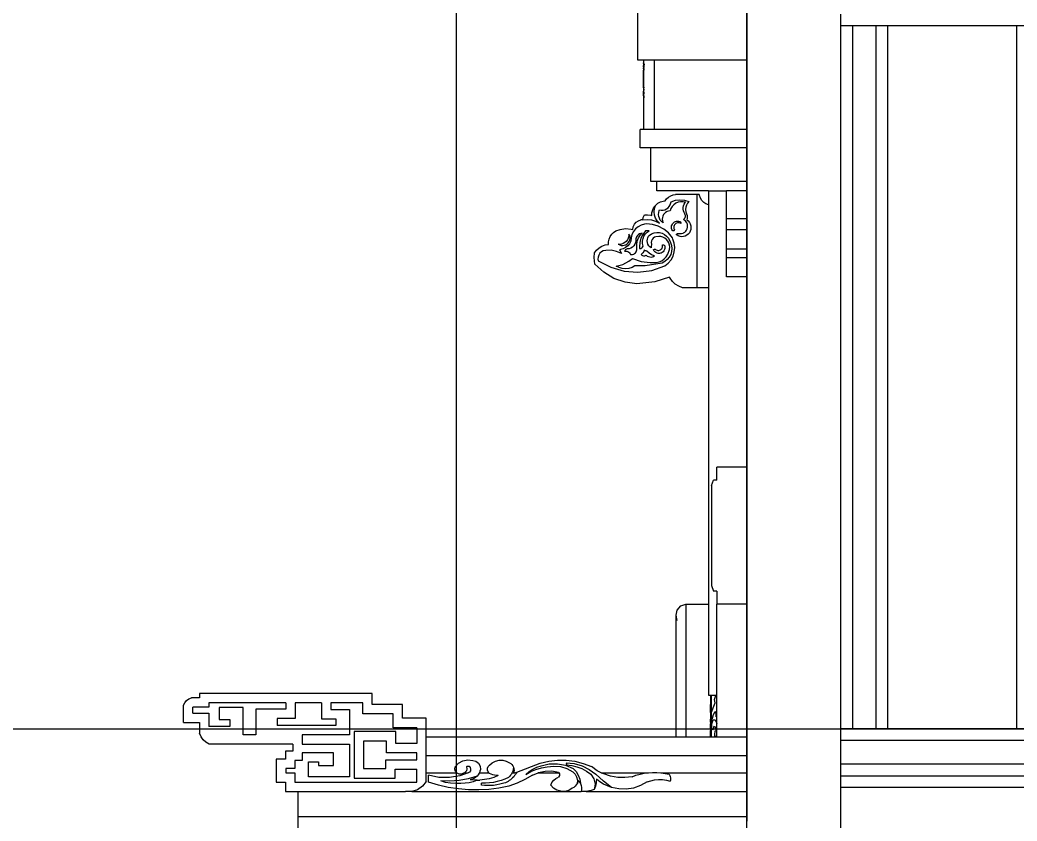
# Model space of a CAD drawing. Extents: x -24961 to 905641, y -154323 to 635957.
# Drawn here: x 392727 to 396981, y -108465 to -105047 of the extents above; entities that cross this region are included whole.
import ezdxf

# ---------------------------------------------------------------- set-up
doc = ezdxf.new("R2010")
doc.units = 0
doc.header["$LTSCALE"] = 1000
doc.header["$MEASUREMENT"] = 0
for name, color, linetype in [('DOTE', 1, 'Continuous'), ('WALL', 9, 'Continuous'), ('窗', 154, 'Continuous')]:
    doc.layers.add(name, color=color, linetype=linetype)

msp = doc.modelspace()

# ---------------------------------------------------------------- linework, layer by layer
for p, q in [((395363.5, -105218.8), (395363.5, -105009.6)), ((395828.2, -105009.6), (395828.2, -105218.8)), ((396228.2, -105021.9), (396228.2, -105071.9)), ((396278.2, -105071.9), (396228.2, -105071.9)), ((396228.2, -105071.9), (396228.2, -108071.9)), ((396278.2, -105071.9), (396278.2, -108071.9)), ((396378.2, -105071.9), (396278.2, -105071.9)), ((396428.2, -105071.9), (396378.2, -105071.9)), ((396978.2, -105071.9), (396428.2, -105071.9)), ((397028.2, -105071.9), (396978.2, -105071.9)), ((395388.4, -105218.8), (395363.5, -105218.8)), ((395387.9, -105232.4), (395387.9, -105229.7)), ((395388.4, -105229.7), (395387.9, -105229.7)), ((395388.4, -105232.4), (395387.9, -105232.4)), ((395387.9, -105232.8), (395387.9, -105232.4)), ((395387.9, -105232.8), (395387.9, -105232.8)), ((395388.4, -105232.8), (395387.9, -105232.8)), ((395388.4, -105232.8), (395387.9, -105232.8)), ((395387.9, -105232.8), (395387.9, -105233.9)), ((395388.4, -105233.9), (395387.9, -105233.9)), ((395387.9, -105233.9), (395387.9, -105234)), ((395388.4, -105234), (395387.9, -105234)), ((395387.9, -105234), (395387.9, -105235)), ((395388.4, -105235), (395387.9, -105235)), ((395387.9, -105235), (395387.9, -105236.1)), ((395388.4, -105236.1), (395387.9, -105236.1)), ((395387.9, -105236.1), (395387.9, -105236.2)), ((395434.2, -105218.8), (395388.4, -105218.8)), ((395388.4, -105229.7), (395388.4, -105218.8)), ((395388.4, -105232.4), (395388.4, -105229.7)), ((395388.4, -105232.4), (395388.4, -105232.8)), ((395388.4, -105232.8), (395388.4, -105232.8)), ((395388.4, -105232.8), (395388.4, -105233.9)), ((395388.4, -105233.9), (395388.4, -105234)), ((395388.4, -105234), (395388.4, -105235)), ((395388.4, -105235), (395388.4, -105236.1)), ((395390.1, -105236.1), (395388.4, -105236.1)), ((395388.4, -105236.2), (395388.4, -105236.1)), ((395390.1, -105236.1), (395390.1, -105235.4)), ((395390.1, -105236.1), (395390.1, -105236.2)), ((395828.2, -105218.8), (395434.2, -105218.8)), ((395434.2, -105514.9), (395434.2, -105218.8)), ((395828.2, -105218.8), (395828.2, -105514.9)), ((395387.9, -105236.2), (395387.9, -105236.5)), ((395388.4, -105236.2), (395387.9, -105236.2)), ((395388.4, -105236.5), (395387.9, -105236.5)), ((395387.9, -105236.5), (395387.9, -105238.3)), ((395388.4, -105238.3), (395387.9, -105238.3)), ((395387.9, -105238.3), (395387.9, -105239.3)), ((395388.4, -105239.3), (395387.9, -105239.3)), ((395387.9, -105239.3), (395387.9, -105240.6)), ((395388.4, -105240.6), (395387.9, -105240.6)), ((395387.9, -105240.6), (395387.9, -105241)), ((395388.4, -105241), (395387.9, -105241)), ((395387.9, -105243.8), (395387.9, -105241)), ((395388.4, -105243.8), (395387.9, -105243.8)), ((395387.9, -105243.8), (395387.9, -105244.2)), ((395388.4, -105244.2), (395387.9, -105244.2)), ((395387.9, -105244.2), (395387.9, -105244.4)), ((395388.4, -105244.4), (395387.9, -105244.4)), ((395387.9, -105247.7), (395387.9, -105244.4)), ((395388.4, -105247.7), (395387.9, -105247.7)), ((395387.9, -105247.7), (395387.9, -105249)), ((395388.4, -105249), (395387.9, -105249)), ((395387.9, -105249), (395387.9, -105251.1)), ((395388.4, -105251.1), (395387.9, -105251.1)), ((395387.9, -105251.1), (395387.9, -105252.7)), ((395388.4, -105252.7), (395387.9, -105252.7)), ((395387.9, -105255.3), (395387.9, -105252.7)), ((395387.9, -105256.1), (395387.9, -105255.3)), ((395388.4, -105255.3), (395387.9, -105255.3)), ((395388.4, -105256.1), (395387.9, -105256.1)), ((395387.9, -105256.1), (395387.9, -105260.7)), ((395388.4, -105260.7), (395387.9, -105260.7)), ((395387.9, -105265.3), (395387.9, -105260.7)), ((395388.4, -105265.3), (395387.9, -105265.3)), ((395387.9, -105265.3), (395387.9, -105265.5)), ((395388.4, -105265.5), (395387.9, -105265.5)), ((395387.9, -105274.8), (395387.9, -105265.5)), ((395388.4, -105274.8), (395387.9, -105274.8)), ((395387.9, -105333.6), (395387.9, -105274.8)), ((395390.1, -105236.2), (395388.4, -105236.2)), ((395388.4, -105236.5), (395388.4, -105236.2)), ((395388.4, -105238.3), (395388.4, -105236.5)), ((395390.1, -105238.3), (395388.4, -105238.3)), ((395388.4, -105238.3), (395388.4, -105239.3)), ((395388.4, -105239.3), (395388.4, -105240.6)), ((395388.4, -105240.6), (395388.4, -105241)), ((395388.4, -105241), (395388.4, -105243.8)), ((395388.4, -105243.8), (395388.4, -105244.2)), ((395388.4, -105244.2), (395388.4, -105244.4)), ((395388.4, -105244.4), (395388.4, -105247.7)), ((395388.4, -105247.7), (395388.4, -105249)), ((395388.4, -105251.1), (395388.4, -105249)), ((395388.4, -105251.1), (395388.4, -105252.7)), ((395388.4, -105255.3), (395388.4, -105252.7)), ((395388.4, -105256.1), (395388.4, -105255.3)), ((395388.4, -105256.1), (395388.4, -105260.7)), ((395388.4, -105265.3), (395388.4, -105260.7)), ((395388.4, -105265.3), (395388.4, -105265.5)), ((395388.4, -105274.8), (395388.4, -105265.5)), ((395388.4, -105333.6), (395388.4, -105274.8)), ((395390.1, -105236.2), (395390.1, -105238.3)), ((395390.1, -105238.3), (395390.1, -105238.9)), ((395388.4, -105333.6), (395387.9, -105333.6)), ((395387.9, -105336.8), (395387.9, -105333.6)), ((395388.4, -105336.8), (395387.9, -105336.8)), ((395387.9, -105336.8), (395387.9, -105341.6)), ((395388.4, -105341.6), (395387.9, -105341.6)), ((395387.9, -105341.6), (395387.9, -105346.3)), ((395388.4, -105346.3), (395387.9, -105346.3)), ((395387.9, -105346.3), (395387.9, -105350.7)), ((395388.4, -105350.7), (395387.9, -105350.7)), ((395387.9, -105354.8), (395387.9, -105350.7)), ((395388.4, -105354.8), (395387.9, -105354.8)), ((395387.9, -105358.2), (395387.9, -105354.8)), ((395388.4, -105358.2), (395387.9, -105358.2)), ((395387.9, -105360.9), (395387.9, -105358.2)), ((395388.4, -105360.9), (395387.9, -105360.9)), ((395387.9, -105360.9), (395387.9, -105362.8)), ((395388.4, -105362.8), (395387.9, -105362.8)), ((395387.9, -105370.6), (395387.9, -105362.8)), ((395388.4, -105333.6), (395388.4, -105336.8)), ((395388.4, -105341.6), (395388.4, -105336.8)), ((395388.4, -105341.6), (395388.4, -105346.3)), ((395388.4, -105350.7), (395388.4, -105346.3)), ((395388.4, -105354.8), (395388.4, -105350.7)), ((395388.4, -105354.8), (395388.4, -105358.2)), ((395388.4, -105358.2), (395388.4, -105360.9)), ((395388.4, -105360.9), (395388.4, -105362.8)), ((395388.4, -105370.6), (395388.4, -105362.8)), ((395388.4, -105370.6), (395387.9, -105370.6)), ((395387.9, -105370.6), (395387.9, -105379.3)), ((395388.4, -105379.3), (395387.9, -105379.3)), ((395387.9, -105379.3), (395387.9, -105386.9)), ((395387.9, -105387), (395387.9, -105386.9)), ((395388.4, -105386.9), (395387.9, -105386.9)), ((395388.4, -105387), (395387.9, -105387)), ((395388.4, -105370.6), (395388.4, -105379.3)), ((395388.4, -105386.9), (395388.4, -105379.3)), ((395388.4, -105386.9), (395388.4, -105387)), ((395388.4, -105514.9), (395388.4, -105387)), ((395372.5, -105592.2), (395372.5, -105514.9)), ((395388.4, -105514.9), (395372.5, -105514.9)), ((395434.2, -105514.9), (395388.4, -105514.9)), ((395828.2, -105514.9), (395434.2, -105514.9)), ((395828.2, -105514.9), (395828.2, -105592.2)), ((395418.1, -105592.2), (395372.5, -105592.2)), ((395418.1, -105735.6), (395418.1, -105592.2)), ((395828.2, -105592.2), (395418.1, -105592.2)), ((395828.2, -105592.2), (395828.2, -105735.6)), ((395444.2, -105735.6), (395418.1, -105735.6)), ((395444.2, -105776.4), (395444.2, -105735.6)), ((395828.2, -105735.6), (395444.2, -105735.6)), ((395828.2, -105735.6), (395828.2, -105776.4)), ((395664.1, -105776.4), (395444.2, -105776.4)), ((395664.1, -105776.4), (395664.1, -105836.2)), ((395664.1, -105776.4), (395741.2, -105776.4)), ((395828.2, -105776.4), (395741.2, -105776.4)), ((395741.2, -105895.6), (395741.2, -105776.4)), ((395828.2, -105776.4), (395828.2, -105895.6)), ((395439.5, -105836.8), (395448.8, -105829)), ((395448.8, -105829), (395459.5, -105823.3)), ((395459.5, -105823.3), (395471, -105819.9)), ((395471, -105819.9), (395479, -105819)), ((395479, -105819), (395485.6, -105810.1)), ((395485.6, -105810.1), (395493.8, -105802.7)), ((395493.8, -105802.7), (395503.2, -105797.2)), ((395501.3, -105835.5), (395503.9, -105827.9)), ((395503.2, -105797.2), (395513.6, -105793.6)), ((395503.9, -105827.9), (395504.8, -105822.7)), ((395504.8, -105822.7), (395523.2, -105816.3)), ((395513.6, -105793.6), (395524.4, -105792.2)), ((395525.8, -105829), (395517.2, -105835.1)), ((395523.2, -105816.3), (395542.5, -105814)), ((395615.3, -105792.2), (395524.4, -105792.2)), ((395535.4, -105824.7), (395525.8, -105829)), ((395545.6, -105822.5), (395535.4, -105824.7)), ((395542.5, -105814), (395561.9, -105815.8)), ((395556.1, -105822.3), (395545.6, -105822.5)), ((395566.4, -105824.3), (395556.1, -105822.3)), ((395560.5, -105832.4), (395564.7, -105826.1)), ((395561.9, -105815.8), (395580.4, -105821.7)), ((395564.7, -105826.1), (395566.4, -105824.3)), ((395574.5, -105828.9), (395570.1, -105837.2)), ((395580.4, -105821.7), (395574.5, -105828.9)), ((395625.3, -105792.2), (395615.3, -105792.2)), ((395615.3, -105792.2), (395615.3, -106189.2)), ((395626.1, -105796), (395625.3, -105792.2)), ((395630.1, -105807), (395626.1, -105796)), ((395636.1, -105816.9), (395630.1, -105807)), ((395644.1, -105825.3), (395636.1, -105816.9)), ((395653.6, -105831.8), (395644.1, -105825.3)), ((395422.4, -105881.6), (395423.2, -105869.3)), ((395423.2, -105869.3), (395426.4, -105857.4)), ((395426.4, -105857.4), (395431.9, -105846.4)), ((395431.9, -105846.4), (395438, -105838.8)), ((395433, -105865.4), (395434.2, -105851.6)), ((395434.7, -105879.2), (395433, -105865.4)), ((395434.2, -105851.6), (395438, -105838.8)), ((395438, -105838.8), (395439.5, -105836.8)), ((395451.3, -105876.4), (395452, -105867.8)), ((395452, -105867.8), (395454.3, -105859.6)), ((395454.3, -105859.6), (395455.4, -105857)), ((395455.4, -105857), (395463.1, -105858.4)), ((395463.1, -105858.4), (395471, -105858.2)), ((395471, -105858.2), (395478.6, -105856.4)), ((395476.7, -105872.4), (395472.6, -105877.7)), ((395481.7, -105868), (395476.7, -105872.4)), ((395478.6, -105856.4), (395485.7, -105853)), ((395487.5, -105864.7), (395481.7, -105868)), ((395485.7, -105853), (395492, -105848.3)), ((395493.8, -105862.6), (395487.5, -105864.7)), ((395492, -105848.3), (395497.3, -105842.4)), ((395500.4, -105861.9), (395493.8, -105862.6)), ((395497.3, -105842.4), (395501.3, -105835.5)), ((395504.2, -105851.9), (395500.4, -105861.9)), ((395509.9, -105842.9), (395504.2, -105851.9)), ((395517.2, -105835.1), (395509.9, -105842.9)), ((395556.1, -105846.8), (395557.6, -105839.4)), ((395556.1, -105854.3), (395556.1, -105846.8)), ((395557.5, -105861.8), (395556.1, -105854.3)), ((395560.3, -105868.8), (395557.5, -105861.8)), ((395557.6, -105839.4), (395560.5, -105832.4)), ((395562, -105870.8), (395560.3, -105868.8)), ((395564.1, -105874.1), (395562, -105870.8)), ((395565.4, -105877.8), (395564.1, -105874.1)), ((395567.4, -105846.2), (395566.5, -105855.6)), ((395566.5, -105855.6), (395567.5, -105865)), ((395570.1, -105837.2), (395567.4, -105846.2)), ((395567.5, -105865), (395570.3, -105874)), ((395570.3, -105874), (395573, -105880.8)), ((395664.1, -105836.2), (395653.6, -105831.8)), ((395664.1, -105836.2), (395664.1, -106189.2)), ((395348.7, -105918.9), (395356.1, -105910.2)), ((395356.1, -105910.2), (395365.5, -105903.8)), ((395365.5, -105903.8), (395376.2, -105900.3)), ((395384.6, -105899.5), (395376.2, -105900.3)), ((395384.6, -105899.5), (395386.5, -105890.4)), ((395384.6, -105899.5), (395402.3, -105897.8)), ((395386.5, -105890.4), (395390.2, -105881.8)), ((395390.2, -105881.8), (395391.8, -105879.1)), ((395391.8, -105879.1), (395405, -105878.4)), ((395402.3, -105897.8), (395420.8, -105899.8)), ((395405, -105878.4), (395418.2, -105880.4)), ((395418.2, -105880.4), (395422.4, -105881.6)), ((395420.8, -105899.8), (395438.6, -105905.5)), ((395439, -105892.4), (395434.7, -105879.2)), ((395438.6, -105905.5), (395455, -105914.6)), ((395445.9, -105904.4), (395439, -105892.4)), ((395455, -105914.6), (395445.9, -105904.4)), ((395452.2, -105884.9), (395451.3, -105876.4)), ((395454.8, -105893), (395452.2, -105884.9)), ((395458.9, -105900.5), (395454.8, -105893)), ((395464.4, -105907), (395458.9, -105900.5)), ((395471, -105912.2), (395464.4, -105907)), ((395467.7, -105890.3), (395467.2, -105897)), ((395467.2, -105897), (395468, -105903.8)), ((395469.6, -105883.7), (395467.7, -105890.3)), ((395468, -105903.8), (395470.1, -105910.2)), ((395472.6, -105877.7), (395469.6, -105883.7)), ((395470.1, -105910.2), (395471, -105912.2)), ((395508.9, -105920.7), (395511.4, -105916.2)), ((395511.4, -105916.2), (395514.7, -105912.2)), ((395514.7, -105912.2), (395518.8, -105908.9)), ((395518.8, -105908.9), (395523.4, -105906.6)), ((395525.3, -105915.5), (395522.4, -105918)), ((395523.4, -105906.6), (395528.3, -105905.2)), ((395528.7, -105913.7), (395525.3, -105915.5)), ((395528.3, -105905.2), (395533.4, -105904.9)), ((395532.4, -105912.6), (395528.7, -105913.7)), ((395536.2, -105912.2), (395532.4, -105912.6)), ((395533.4, -105904.9), (395538.5, -105905.7)), ((395540.1, -105912.7), (395536.2, -105912.2)), ((395538.5, -105905.7), (395543.4, -105907.4)), ((395543.7, -105913.9), (395540.1, -105912.7)), ((395543.4, -105907.4), (395544.8, -105908.8)), ((395547.1, -105915.8), (395543.7, -105913.9)), ((395544.8, -105908.8), (395545.9, -105910.5)), ((395545.9, -105910.5), (395546.7, -105912.4)), ((395546.7, -105912.4), (395547.1, -105914.5)), ((395547.1, -105914.5), (395547.1, -105915.8)), ((395557.8, -105898.7), (395560.7, -105896.2)), ((395559.6, -105899.7), (395557.8, -105898.7)), ((395564.6, -105903.3), (395559.6, -105899.7)), ((395560.7, -105896.2), (395563.1, -105893.1)), ((395563.1, -105893.1), (395564.8, -105889.5)), ((395568.9, -105907.8), (395564.6, -105903.3)), ((395564.8, -105889.5), (395565.8, -105885.7)), ((395566, -105881.7), (395565.4, -105877.8)), ((395565.8, -105885.7), (395566, -105881.7)), ((395572.1, -105913.1), (395568.9, -105907.8)), ((395574.3, -105918.9), (395572.1, -105913.1)), ((395573.8, -105893.4), (395572.3, -105899.6)), ((395572.3, -105899.6), (395578.2, -105904.5)), ((395573, -105880.8), (395574, -105887.1)), ((395574, -105887.1), (395573.8, -105893.4)), ((395578.2, -105904.5), (395583.1, -105910.5)), ((395583.1, -105910.5), (395586.8, -105917.3)), ((395828.2, -105895.6), (395741.2, -105895.6)), ((395741.2, -105942.8), (395741.2, -105895.6)), ((395828.2, -105895.6), (395828.2, -105942.8)), ((395251.5, -105961.3), (395259.8, -105953.2)), ((395259.8, -105953.2), (395269.5, -105947)), ((395269.5, -105947), (395287.8, -105940.4)), ((395287.8, -105940.4), (395310.9, -105937.1)), ((395310.9, -105937.1), (395334.2, -105938.9)), ((395334.2, -105938.9), (395341.8, -105940.7)), ((395344.8, -105949.7), (395338.1, -105962.7)), ((395341.8, -105940.7), (395343.8, -105929.3)), ((395343.8, -105929.3), (395348.7, -105918.9)), ((395353.8, -105938.3), (395344.8, -105949.7)), ((395364.8, -105929), (395353.8, -105938.3)), ((395377.4, -105922.2), (395364.8, -105929)), ((395375.6, -105957.5), (395370.2, -105959.6)), ((395374.5, -105964.1), (395381.3, -105956.6)), ((395381.3, -105956.6), (395375.6, -105957.5)), ((395391.2, -105918), (395377.4, -105922.2)), ((395396.1, -105947.4), (395384.8, -105962.1)), ((395399.8, -105917.5), (395391.2, -105918)), ((395394.9, -105960.8), (395402.3, -105953.1)), ((395399.8, -105946.9), (395396.1, -105947.4)), ((395425.6, -105919.7), (395399.8, -105917.5)), ((395411, -105947), (395399.8, -105946.9)), ((395402.3, -105953.1), (395411, -105947)), ((395421.6, -105959.7), (395432.3, -105955.5)), ((395450.5, -105927), (395425.6, -105919.7)), ((395432.3, -105955.5), (395443.7, -105953.6)), ((395443.7, -105953.6), (395455.1, -105954.1)), ((395473.5, -105939.1), (395450.5, -105927)), ((395455.1, -105954.1), (395466.3, -105956.9)), ((395466.3, -105956.9), (395476.6, -105961.9)), ((395493.7, -105955.7), (395473.5, -105939.1)), ((395510.3, -105976.1), (395493.7, -105955.7)), ((395506.7, -105931), (395507.3, -105925.7)), ((395507.2, -105936.2), (395506.7, -105931)), ((395508.6, -105941.3), (395507.2, -105936.2)), ((395507.3, -105925.7), (395508.9, -105920.7)), ((395511.1, -105945.9), (395508.6, -105941.3)), ((395512.2, -105946.6), (395511.1, -105945.9)), ((395513.7, -105947), (395512.2, -105946.6)), ((395515.3, -105946.9), (395513.7, -105947)), ((395516.2, -105946.6), (395515.3, -105946.9)), ((395517.6, -105945.7), (395516.2, -105946.6)), ((395517.1, -105928.4), (395516.8, -105932.3)), ((395516.8, -105932.3), (395517.2, -105936.2)), ((395518.1, -105924.6), (395517.1, -105928.4)), ((395517.2, -105936.2), (395518.4, -105940)), ((395518.5, -105944.4), (395517.6, -105945.7)), ((395519.9, -105921.1), (395518.1, -105924.6)), ((395518.4, -105940), (395519, -105941.1)), ((395519, -105942.8), (395518.5, -105944.4)), ((395519, -105941.1), (395519, -105942.8)), ((395522.4, -105918), (395519.9, -105921.1)), ((395529.7, -105960.3), (395532.9, -105958.6)), ((395532.9, -105958.6), (395536.4, -105957.8)), ((395536.4, -105957.8), (395540, -105958)), ((395540, -105958), (395543.8, -105958.5)), ((395543.8, -105958.5), (395549.9, -105958.1)), ((395549.9, -105958.1), (395555.8, -105956.4)), ((395555.8, -105956.4), (395557.7, -105955.6)), ((395557.7, -105955.6), (395563, -105952.4)), ((395563, -105952.4), (395567.5, -105948.2)), ((395567.5, -105948.2), (395571.1, -105943.2)), ((395571.1, -105943.2), (395573.7, -105937.5)), ((395573.7, -105937.5), (395575.1, -105931.4)), ((395575.3, -105925.1), (395574.3, -105918.9)), ((395575.1, -105931.4), (395575.3, -105925.1)), ((395583.1, -105954.7), (395578.2, -105960.7)), ((395586.8, -105947.8), (395583.1, -105954.7)), ((395586.8, -105917.3), (395589, -105924.8)), ((395589, -105940.4), (395586.8, -105947.8)), ((395589, -105924.8), (395589.8, -105932.6)), ((395589.8, -105932.6), (395589, -105940.4)), ((395828.2, -105942.8), (395741.2, -105942.8)), ((395741.2, -106025.6), (395741.2, -105942.8)), ((395828.2, -105942.8), (395828.2, -106025.6)), ((395238.1, -106004.9), (395238.2, -105993.2)), ((395238.2, -105993.2), (395240.5, -105981.7)), ((395240.5, -105981.7), (395245, -105971)), ((395245, -105971), (395251.5, -105961.3)), ((395300.7, -106001), (395293, -106003.5)), ((395307.7, -105997), (395300.7, -106001)), ((395313.8, -105991.7), (395307.7, -105997)), ((395318.8, -105985.1), (395313.8, -105991.7)), ((395317.2, -106002.5), (395322.1, -105997.9)), ((395322.3, -105977.7), (395318.8, -105985.1)), ((395322.1, -105997.9), (395326, -105992.5)), ((395324.3, -105969.8), (395322.3, -105977.7)), ((395324.7, -105961.5), (395324.3, -105969.8)), ((395327.7, -105965.1), (395324.7, -105961.5)), ((395326, -105992.5), (395328.8, -105986.3)), ((395333, -105991.4), (395327.4, -106001.8)), ((395329.7, -105969.3), (395327.7, -105965.1)), ((395328.8, -105986.3), (395330.3, -105979.7)), ((395330.6, -105973.9), (395329.7, -105969.3)), ((395330.3, -105979.7), (395330.6, -105973.9)), ((395334.2, -105976.8), (395333, -105991.4)), ((395338.1, -105962.7), (395334.2, -105976.8)), ((395353.3, -105996.6), (395350.3, -106004)), ((395354.8, -105988.8), (395353.3, -105996.6)), ((395355.7, -105977), (395354.7, -105980.9)), ((395354.7, -105980.9), (395354.8, -105988.8)), ((395357.9, -105971.6), (395355.7, -105977)), ((395361.2, -105966.8), (395357.9, -105971.6)), ((395358.3, -106006.2), (395360.9, -105991.1)), ((395360.9, -105991.1), (395366.4, -105976.9)), ((395365.4, -105962.7), (395361.2, -105966.8)), ((395370.2, -105959.6), (395365.4, -105962.7)), ((395366.4, -105976.9), (395374.5, -105964.1)), ((395371.6, -105996.7), (395370.2, -106015.4)), ((395376.5, -105978.7), (395371.6, -105996.7)), ((395384.8, -105962.1), (395376.5, -105978.7)), ((395383.4, -105990.4), (395385.3, -105979.8)), ((395383.6, -106001.2), (395383.4, -105990.4)), ((395385.9, -106011.7), (395383.6, -106001.2)), ((395385.3, -105979.8), (395389.2, -105969.8)), ((395389.2, -105969.8), (395394.9, -105960.8)), ((395403.4, -105990), (395404, -105982.9)), ((395404.2, -105997.1), (395403.4, -105990)), ((395404, -105982.9), (395405.9, -105976.1)), ((395406.4, -106003.8), (395404.2, -105997.1)), ((395405.9, -105976.1), (395409.1, -105969.8)), ((395409.1, -105969.8), (395412, -105966)), ((395412, -105966), (395421.6, -105959.7)), ((395421.4, -105990), (395420.4, -105996.9)), ((395420.4, -105996.9), (395421.1, -106003.7)), ((395424.1, -105983.7), (395421.4, -105990)), ((395428.3, -105978.3), (395424.1, -105983.7)), ((395433.7, -105974.3), (395428.3, -105978.3)), ((395440, -105971.8), (395433.7, -105974.3)), ((395452.7, -105970.5), (395440, -105971.8)), ((395461.7, -105971.1), (395452.7, -105970.5)), ((395470.3, -105973.6), (395461.7, -105971.1)), ((395478.4, -105977.7), (395470.3, -105973.6)), ((395476.6, -105961.9), (395485.8, -105969)), ((395485.4, -105983.4), (395478.4, -105977.7)), ((395491.2, -105990.5), (395485.4, -105983.4)), ((395485.8, -105969), (395493.4, -105977.8)), ((395495.5, -105998.5), (395491.2, -105990.5)), ((395493.4, -105977.8), (395502.9, -105995.9)), ((395498.2, -106007.3), (395495.5, -105998.5)), ((395502.9, -105995.9), (395506.8, -106008.6)), ((395512.9, -105981.7), (395510.3, -105976.1)), ((395518.4, -105999.4), (395512.9, -105981.7)), ((395520.4, -106017.9), (395518.4, -105999.4)), ((395527.1, -105962.9), (395529.7, -105960.3)), ((395529.1, -105964.4), (395527.1, -105962.9)), ((395535.7, -105968.4), (395529.1, -105964.4)), ((395543, -105970.9), (395535.7, -105968.4)), ((395550.5, -105971.8), (395543, -105970.9)), ((395558.1, -105971.2), (395550.5, -105971.8)), ((395565.5, -105969.1), (395558.1, -105971.2)), ((395572.3, -105965.6), (395565.5, -105969.1)), ((395578.2, -105960.7), (395572.3, -105965.6)), ((395176.5, -106060.3), (395177.8, -106040.9)), ((395177.8, -106040.9), (395186.5, -106029)), ((395186.5, -106029), (395197.4, -106019.1)), ((395200.8, -106042.4), (395196, -106050.1)), ((395197.4, -106019.1), (395210, -106011.6)), ((395207.4, -106036.3), (395200.8, -106042.4)), ((395215.4, -106032.3), (395207.4, -106036.3)), ((395210, -106011.6), (395223.7, -106006.8)), ((395227.2, -106030), (395215.4, -106032.3)), ((395223.7, -106006.8), (395238.1, -106004.9)), ((395249.9, -106029.7), (395227.2, -106030)), ((395272.2, -106034.2), (395249.9, -106029.7)), ((395293.2, -106043.3), (395272.2, -106034.2)), ((395285, -106004.4), (395279.7, -106004)), ((395279.7, -106004), (395285.6, -106007)), ((395293, -106003.5), (395285, -106004.4)), ((395289.2, -106027), (395285.4, -106027.6)), ((395285.4, -106027.6), (395293.2, -106043.3)), ((395285.6, -106007), (395292, -106008.8)), ((395300.4, -106023.8), (395289.2, -106027)), ((395292, -106008.8), (395298.7, -106009.2)), ((395298.7, -106009.2), (395305.2, -106008.3)), ((395310.8, -106018.3), (395300.4, -106023.8)), ((395305.2, -106008.3), (395311.5, -106006)), ((395307, -106031.8), (395306.5, -106033.5)), ((395306.5, -106033.5), (395311.1, -106033.1)), ((395308.7, -106028.9), (395307, -106031.8)), ((395309.2, -106028.2), (395308.7, -106028.9)), ((395311.8, -106026), (395309.2, -106028.2)), ((395319.9, -106010.9), (395310.8, -106018.3)), ((395311.1, -106033.1), (395315.7, -106033.7)), ((395311.5, -106006), (395317.2, -106002.5)), ((395314.8, -106024.5), (395311.8, -106026)), ((395318.1, -106023.8), (395314.8, -106024.5)), ((395315.7, -106033.7), (395320.1, -106035.2)), ((395321.4, -106024.1), (395318.1, -106023.8)), ((395327.4, -106001.8), (395319.9, -106010.9)), ((395320.1, -106035.2), (395324.1, -106037.6)), ((395326.5, -106023.1), (395321.4, -106024.1)), ((395324.1, -106037.6), (395327.6, -106040.8)), ((395333.7, -106020.3), (395326.5, -106023.1)), ((395327.6, -106040.8), (395330.4, -106044.6)), ((395340.3, -106016), (395333.7, -106020.3)), ((395345.9, -106010.5), (395340.3, -106016)), ((395345.3, -106045.9), (395349.3, -106043.5)), ((395350.3, -106004), (395345.9, -106010.5)), ((395349.3, -106043.5), (395352.8, -106040.4)), ((395352.8, -106040.4), (395355.6, -106036.6)), ((395355.6, -106036.6), (395357.5, -106032.4)), ((395357.5, -106032.4), (395358.6, -106027.8)), ((395358.8, -106023.1), (395358.3, -106006.2)), ((395358.6, -106027.8), (395358.8, -106023.1)), ((395370.2, -106015.4), (395370.6, -106021.6)), ((395370.6, -106021.6), (395375.3, -106021.6)), ((395375.3, -106021.6), (395379.7, -106019.9)), ((395379.7, -106019.9), (395383.3, -106016.8)), ((395384.7, -106040.5), (395380.1, -106045.5)), ((395383.3, -106016.8), (395385.6, -106012.6)), ((395388.1, -106034.8), (395384.7, -106040.5)), ((395385.6, -106012.6), (395385.9, -106011.7)), ((395390.3, -106028.4), (395388.1, -106034.8)), ((395392.8, -106030.4), (395390.3, -106028.4)), ((395395.6, -106031.8), (395392.8, -106030.4)), ((395398.7, -106032.7), (395395.6, -106031.8)), ((395401.8, -106032.8), (395398.7, -106032.7)), ((395410.9, -106042.1), (395401.8, -106032.8)), ((395409.8, -106010), (395406.4, -106003.8)), ((395414.4, -106015.3), (395409.8, -106010)), ((395421.8, -106049.2), (395410.9, -106042.1)), ((395419.9, -106019.6), (395414.4, -106015.3)), ((395419.7, -106012.1), (395419.5, -106017.5)), ((395419.5, -106017.5), (395419.9, -106019.6)), ((395421.9, -106006.7), (395419.7, -106012.1)), ((395421.1, -106003.7), (395421.9, -106006.7)), ((395429.6, -106028.3), (395430.6, -106026.9)), ((395432.3, -106032.8), (395429.6, -106028.3)), ((395430.6, -106026.9), (395432, -106025.9)), ((395432, -106025.9), (395433.6, -106025.3)), ((395435.9, -106036.6), (395432.3, -106032.8)), ((395433.6, -106025.3), (395435.3, -106025.2)), ((395435.3, -106025.2), (395437, -106025.6)), ((395440.2, -106039.7), (395435.9, -106036.6)), ((395437, -106025.6), (395438.5, -106026.4)), ((395438.5, -106026.4), (395441.7, -106028.4)), ((395445, -106041.8), (395440.2, -106039.7)), ((395441.7, -106028.4), (395445.1, -106029.7)), ((395450.1, -106042.8), (395445, -106041.8)), ((395445.1, -106029.7), (395448.8, -106030.3)), ((395448.8, -106030.3), (395452.5, -106030.2)), ((395455.3, -106042.9), (395450.1, -106042.8)), ((395452.5, -106030.2), (395456.1, -106029.4)), ((395460.4, -106041.8), (395455.3, -106042.9)), ((395456.1, -106029.4), (395459.5, -106027.8)), ((395459.5, -106027.8), (395462.5, -106025.6)), ((395462, -106041.3), (395460.4, -106041.8)), ((395466.7, -106038.9), (395462, -106041.3)), ((395462.5, -106025.6), (395465, -106022.8)), ((395465, -106022.8), (395467, -106019.6)), ((395470.8, -106035.6), (395466.7, -106038.9)), ((395467, -106019.6), (395468.3, -106016)), ((395468.8, -106008.5), (395468.3, -106006)), ((395468.3, -106006), (395470.5, -106006.1)), ((395468.3, -106016), (395468.9, -106012.3)), ((395468.9, -106012.3), (395468.8, -106008.5)), ((395470.5, -106006.1), (395472.7, -106006.6)), ((395474.2, -106031.6), (395470.8, -106035.6)), ((395472.7, -106006.6), (395474.7, -106007.6)), ((395476.7, -106027), (395474.2, -106031.6)), ((395474.7, -106007.6), (395476.5, -106009)), ((395476.5, -106009), (395478, -106010.7)), ((395478.3, -106021.9), (395476.7, -106027)), ((395478, -106010.7), (395478.4, -106011.3)), ((395478.9, -106016.6), (395478.3, -106021.9)), ((395478.4, -106011.3), (395478.9, -106016.6)), ((395491.1, -106046.5), (395498.2, -106025.7)), ((395499.1, -106016.5), (395498.2, -106007.3)), ((395498.2, -106025.7), (395499.1, -106016.5)), ((395506.9, -106035), (395503.2, -106047.7)), ((395506.8, -106008.6), (395508.1, -106021.8)), ((395508.1, -106021.8), (395506.9, -106035)), ((395513.4, -106054.3), (395518.7, -106036.5)), ((395518.7, -106036.5), (395520.4, -106017.9)), ((395828.2, -106025.6), (395741.2, -106025.6)), ((395741.2, -106061.3), (395741.2, -106025.6)), ((395828.2, -106025.6), (395828.2, -106061.3)), ((395180.2, -106089), (395176.5, -106060.3)), ((395193.4, -106058.7), (395193.1, -106067.8)), ((395193.1, -106067.8), (395194.5, -106074.5)), ((395196, -106050.1), (395193.4, -106058.7)), ((395194.5, -106074.5), (395247.3, -106102.3)), ((395298.4, -106089.7), (395324.2, -106076.7)), ((395324.2, -106076.7), (395339.6, -106065)), ((395330.4, -106044.6), (395331.8, -106047.5)), ((395331.8, -106047.5), (395336.4, -106047.9)), ((395336.4, -106047.9), (395340.9, -106047.3)), ((395339.6, -106065), (395377, -106077.7)), ((395340.9, -106047.3), (395345.3, -106045.9)), ((395380.1, -106045.5), (395376.6, -106048.2)), ((395376.6, -106048.2), (395379.8, -106050.5)), ((395377, -106077.7), (395416.1, -106082.4)), ((395379.8, -106050.5), (395383.3, -106052.2)), ((395383.3, -106052.2), (395387.1, -106053)), ((395387.1, -106053), (395391, -106053.1)), ((395391, -106053.1), (395392.3, -106052.9)), ((395392.3, -106052.9), (395396.1, -106051.9)), ((395467.5, -106084.4), (395394.5, -106096.6)), ((395396.1, -106051.9), (395398.5, -106050.8)), ((395398.5, -106050.8), (395403, -106054.3)), ((395403, -106054.3), (395408.2, -106056.8)), ((395408.2, -106056.8), (395413.7, -106058.3)), ((395413.7, -106058.3), (395419.5, -106058.6)), ((395416.1, -106082.4), (395441.8, -106082)), ((395419.5, -106058.6), (395425.1, -106057.7)), ((395433.8, -106053.8), (395421.8, -106049.2)), ((395425.1, -106057.7), (395430.5, -106055.7)), ((395430.5, -106055.7), (395433.8, -106053.8)), ((395441.8, -106082), (395454, -106079.2)), ((395454, -106079.2), (395465.5, -106074)), ((395465.5, -106074), (395475.7, -106066.6)), ((395478.9, -106078.2), (395467.5, -106084.4)), ((395475.7, -106066.6), (395484.4, -106057.3)), ((395478.7, -106096.4), (395492.9, -106084.9)), ((395488.9, -106069.7), (395478.9, -106078.2)), ((395484.4, -106057.3), (395491.1, -106046.5)), ((395497.1, -106059.5), (395488.9, -106069.7)), ((395492.9, -106084.9), (395504.7, -106070.7)), ((395503.2, -106047.7), (395497.1, -106059.5)), ((395504.7, -106070.7), (395513.4, -106054.3)), ((395828.2, -106061.3), (395741.2, -106061.3)), ((395741.2, -106142.3), (395741.2, -106061.3)), ((395828.2, -106061.3), (395828.2, -106142.3)), ((395217.6, -106123.4), (395180.2, -106089)), ((395260.9, -106149.4), (395217.6, -106123.4)), ((395247.3, -106102.3), (395304.4, -106118.8)), ((395270.5, -106096.8), (395298.4, -106089.7)), ((395283.1, -106103.5), (395270.5, -106096.8)), ((395296.7, -106107.6), (395283.1, -106103.5)), ((395310.9, -106108.8), (395296.7, -106107.6)), ((395304.4, -106118.8), (395363.6, -106123.3)), ((395325, -106107.1), (395310.9, -106108.8)), ((395338.5, -106102.6), (395325, -106107.1)), ((395350.9, -106095.5), (395338.5, -106102.6)), ((395394.5, -106096.6), (395350.9, -106095.5)), ((395363.6, -106123.3), (395422.4, -106115.8)), ((395422.4, -106115.8), (395478.7, -106096.4)), ((395308.5, -106166), (395260.9, -106149.4)), ((395358.3, -106172.5), (395308.5, -106166)), ((395435.5, -106164.9), (395358.3, -106172.5)), ((395498.2, -106143.9), (395435.5, -106164.9)), ((395500.9, -106148.9), (395498.2, -106143.9)), ((395510.7, -106162.8), (395500.9, -106148.9)), ((395523, -106174.4), (395510.7, -106162.8)), ((395828.2, -106142.3), (395741.2, -106142.3)), ((395828.2, -106142.3), (395828.2, -106955.3)), ((395537.3, -106183.3), (395523, -106174.4)), ((395553, -106189.2), (395537.3, -106183.3)), ((395615.3, -106189.2), (395553, -106189.2)), ((395664.1, -106189.2), (395615.3, -106189.2)), ((395664.1, -106189.2), (395664.1, -107539.2)), ((395700.2, -107009.9), (395700.2, -106955.3)), ((395828.2, -106955.3), (395700.2, -106955.3)), ((395828.2, -106955.3), (395828.2, -107539.2)), ((395677.9, -107033.9), (395685.5, -107009.9)), ((395700.2, -107009.9), (395685.5, -107009.9)), ((395677.9, -107033.9), (395677.9, -107460.6)), ((395677.9, -107460.6), (395685.5, -107484.6)), ((395700.2, -107484.6), (395685.5, -107484.6)), ((395700.2, -107484.6), (395700.2, -107539.2)), ((395526, -107587.2), (395531.5, -107564.5)), ((395531.5, -107564.5), (395546.7, -107547.1)), ((395546.7, -107547.1), (395568, -107539.2)), ((395568, -107539.2), (395664.1, -107539.2)), ((395568, -107539.2), (395568, -108105.6)), ((395664.1, -107539.2), (395664.1, -107928.4)), ((395828.2, -107539.2), (395700.2, -107539.2)), ((395700.2, -107928.4), (395700.2, -107539.2)), ((395828.2, -107539.2), (395828.2, -108105.6)), ((395526, -108105.6), (395526, -107587.2)), ((395531.5, -107609.9), (395526, -107587.2)), ((393429.9, -107960.3), (393437.9, -107951.1)), ((393437.9, -107951.1), (393447.7, -107943.8)), ((393447.7, -107943.8), (393458.9, -107938.9)), ((393493.5, -107938.9), (393458.9, -107938.9)), ((393493.5, -107920.1), (393493.5, -107938.9)), ((394230.2, -107920.1), (393493.5, -107920.1)), ((394230.2, -107967), (394230.2, -107920.1)), ((395664.1, -107928.4), (395676.4, -107928.4)), ((395676.4, -107929.6), (395672.8, -107929.6)), ((395672.8, -107929.6), (395672.8, -107946.5)), ((395676.4, -107946.5), (395672.8, -107946.5)), ((395672.8, -107946.5), (395672.8, -107960.3)), ((395676.4, -107928.4), (395700.2, -107928.4)), ((395676.4, -107928.4), (395676.4, -107929.6)), ((395676.4, -107929.6), (395676.4, -107946.5)), ((395676.4, -107946.5), (395676.4, -107960.3)), ((395690, -107946.5), (395696.1, -107929.6)), ((395693.2, -107960.3), (395690, -107946.5)), ((395696.1, -107929.6), (395700.2, -107929.6)), ((395700.2, -107929.6), (395700.2, -107928.4)), ((395700.2, -108019.5), (395700.2, -107929.6)), ((393424.2, -107971.1), (393429.9, -107960.3)), ((393424.2, -108044.4), (393424.2, -107971.1)), ((393464.2, -108004.4), (393464.2, -107978.9)), ((393533.5, -107978.9), (393464.2, -107978.9)), ((393861.9, -107960.1), (393533.5, -107960.1)), ((393533.5, -107960.1), (393533.5, -107978.9)), ((393678.9, -107980.5), (393576.5, -107980.5)), ((393576.5, -107980.5), (393576.5, -108032)), ((393678.9, -108096.9), (393678.9, -107980.5)), ((393861.9, -107987.8), (393732.8, -107987.8)), ((393732.8, -107987.8), (393732.8, -108096.9)), ((393861.9, -107960.1), (393861.9, -107987.8)), ((394013.5, -107960.1), (393901.9, -107960.1)), ((393901.9, -107960.1), (393901.9, -108027.8)), ((394013.5, -107960.1), (394013.5, -108029.4)), ((394190.2, -107960.1), (394053.5, -107960.1)), ((394053.5, -107960.1), (394053.5, -107989.4)), ((394053.5, -107989.4), (394133.6, -107989.4)), ((394133.6, -107989.4), (394133.6, -108096.9)), ((394190.2, -108007), (394190.2, -107960.1)), ((394359.5, -107967), (394230.2, -107967)), ((394359.5, -108026.6), (394359.5, -107967)), ((395676.4, -107960.3), (395672.8, -107960.3)), ((395672.8, -107960.3), (395672.8, -107968.3)), ((395676.4, -107968.3), (395672.8, -107968.3)), ((395672.8, -108000.9), (395672.8, -107968.3)), ((395676.4, -108000.9), (395672.8, -108000.9)), ((395672.8, -108001.1), (395672.8, -108000.9)), ((395676.4, -107960.3), (395676.4, -107968.3)), ((395676.4, -107968.3), (395676.4, -108000.9)), ((395676.4, -108000.9), (395676.4, -108001.1)), ((395676.5, -108005), (395677.5, -108000.9)), ((395677.5, -108000.9), (395690.1, -107968.3)), ((395694.8, -107998.4), (395689.7, -108001.1)), ((395690.1, -107968.3), (395693.2, -107960.3)), ((395697.3, -108007.4), (395694.8, -107998.4)), ((393464.2, -108004.4), (393533.1, -108004.4)), ((393533.1, -108004.4), (393533.1, -108061.9)), ((393576.5, -108032), (393622.6, -108032)), ((393622.6, -108032), (393622.6, -108061.9)), ((393901.9, -108027.8), (393824.8, -108027.8)), ((393824.8, -108027.8), (393824.8, -108056.9)), ((394013.5, -108029.4), (394075.2, -108029.4)), ((394075.2, -108029.4), (394075.2, -108056.9)), ((394319.5, -108007), (394190.2, -108007)), ((394319.5, -108066.6), (394319.5, -108007)), ((394460.3, -108026.6), (394359.5, -108026.6)), ((394460.3, -108105.6), (394460.3, -108026.6)), ((395676.4, -108001.1), (395672.8, -108001.1)), ((395672.8, -108001.1), (395672.8, -108002.4)), ((395676.4, -108002.4), (395672.8, -108002.4)), ((395672.8, -108002.4), (395672.8, -108004.7)), ((395676.4, -108004.7), (395672.8, -108004.7)), ((395672.8, -108004.8), (395672.8, -108004.7)), ((395676.4, -108004.8), (395672.8, -108004.8)), ((395672.8, -108005), (395672.8, -108004.8)), ((395676.4, -108005), (395672.8, -108005)), ((395672.8, -108005), (395672.8, -108008.8)), ((395676.4, -108008.8), (395672.8, -108008.8)), ((395672.8, -108008.8), (395672.8, -108030.5)), ((395676.4, -108030.5), (395672.8, -108030.5)), ((395672.8, -108043.3), (395672.8, -108030.5)), ((395676.4, -108043.3), (395672.8, -108043.3)), ((395672.8, -108043.3), (395672.8, -108050.5)), ((395676.4, -108001.1), (395676.4, -108002.4)), ((395676.4, -108002.4), (395676.4, -108004.7)), ((395676.4, -108004.7), (395676.4, -108004.8)), ((395676.4, -108004.8), (395676.4, -108005)), ((395676.4, -108005), (395676.4, -108008.8)), ((395676.4, -108008.8), (395676.4, -108030.5)), ((395684.4, -108011.4), (395676.4, -108043.3)), ((395676.4, -108043.3), (395677.3, -108030.5)), ((395676.4, -108030.5), (395676.4, -108043.3)), ((395676.4, -108043.3), (395676.4, -108050.5)), ((395676.9, -108008.8), (395676.5, -108005)), ((395677.3, -108030.5), (395676.9, -108008.8)), ((395679.3, -108050.5), (395684.6, -108033.7)), ((395689.7, -108001.1), (395684.4, -108011.4)), ((395684.6, -108033.7), (395693.4, -108033.3)), ((395693.4, -108033.3), (395700, -108049.3)), ((395697.1, -108020), (395697.3, -108007.4)), ((395700.2, -108019.5), (395697.1, -108020)), ((395700, -108049.3), (395700.2, -108029.9)), ((395700.2, -108029.9), (395700.2, -108019.5)), ((395700.2, -108101.3), (395700.2, -108029.9)), ((393424.2, -108044.4), (393493.1, -108044.4)), ((393493.1, -108044.4), (393493.1, -108090.6)), ((393622.6, -108061.9), (393533.1, -108061.9)), ((394075.2, -108056.9), (393824.8, -108056.9)), ((394331.1, -108083.5), (394152.6, -108083.5)), ((394152.6, -108083.5), (394152.6, -108281.3)), ((394420.3, -108066.6), (394319.5, -108066.6)), ((394331.1, -108133.7), (394331.1, -108083.5)), ((394420.3, -108066.6), (394420.3, -108133.7)), ((395676.4, -108050.5), (395672.8, -108050.5)), ((395672.8, -108068.5), (395672.8, -108050.5)), ((395676.4, -108068.5), (395672.8, -108068.5)), ((395672.8, -108068.5), (395672.8, -108077.2)), ((395676.4, -108077.2), (395672.8, -108077.2)), ((395672.8, -108077.2), (395672.8, -108079.1)), ((395676.4, -108079.1), (395672.8, -108079.1)), ((395672.8, -108079.6), (395672.8, -108079.1)), ((395676.4, -108079.6), (395672.8, -108079.6)), ((395672.8, -108080.3), (395672.8, -108079.6)), ((395676.4, -108080.3), (395672.8, -108080.3)), ((395672.8, -108096.8), (395672.8, -108080.3)), ((395676.4, -108050.5), (395676.4, -108068.5)), ((395676.4, -108068.5), (395676.4, -108077.2)), ((395676.4, -108077.2), (395676.4, -108079.1)), ((395676.4, -108079.1), (395676.4, -108079.6)), ((395676.4, -108079.6), (395676.4, -108080.3)), ((395676.4, -108080.3), (395676.4, -108096.8)), ((395679.2, -108068.5), (395679.3, -108050.5)), ((395683.5, -108077.2), (395679.2, -108068.5)), ((395687.4, -108062), (395683.5, -108077.2)), ((395693.7, -108064.4), (395687.4, -108062)), ((395691, -108096.8), (395692.3, -108080.3)), ((395692.3, -108080.3), (395698.2, -108079.1)), ((395698.2, -108079.1), (395693.7, -108064.4)), ((396278.2, -108071.9), (396228.2, -108071.9)), ((396228.2, -108071.9), (396228.2, -108121.9)), ((396378.2, -108071.9), (396278.2, -108071.9)), ((396428.2, -108071.9), (396378.2, -108071.9)), ((396978.2, -108071.9), (396428.2, -108071.9)), ((397028.2, -108071.9), (396978.2, -108071.9)), ((393499.8, -108105), (393493.1, -108090.6)), ((393509.1, -108117.8), (393499.8, -108105)), ((393520.8, -108128.6), (393509.1, -108117.8)), ((393534.3, -108136.9), (393520.8, -108128.6)), ((393732.8, -108096.9), (393678.9, -108096.9)), ((394133.6, -108096.9), (393930.6, -108096.9)), ((393930.6, -108096.9), (393930.6, -108136.9)), ((394291.1, -108123.5), (394192.6, -108123.5)), ((394192.6, -108123.5), (394192.6, -108241.3)), ((394291.1, -108173.7), (394291.1, -108123.5)), ((394460.3, -108105.6), (395526, -108105.6)), ((394460.3, -108185.4), (394460.3, -108105.6)), ((395526, -108105.6), (395568, -108105.6)), ((395568, -108105.6), (395672.8, -108105.6)), ((395676.4, -108096.8), (395672.8, -108096.8)), ((395672.8, -108105.6), (395672.8, -108096.8)), ((395672.8, -108105.6), (395676.4, -108105.6)), ((395676.4, -108096.8), (395676.4, -108105.6)), ((395676.4, -108105.6), (395691.7, -108105.6)), ((395691.7, -108105.6), (395691, -108096.8)), ((395691.7, -108105.6), (395695.5, -108105.6)), ((395696.8, -108101.1), (395695.5, -108105.6)), ((395695.5, -108105.6), (395700.2, -108105.6)), ((395700.2, -108101.3), (395696.8, -108101.1)), ((395700.2, -108105.6), (395700.2, -108101.3)), ((395700.2, -108105.6), (395828.2, -108105.6)), ((395828.2, -108105.6), (395828.2, -108185.4)), ((397028.2, -108121.9), (396228.2, -108121.9)), ((396228.2, -108121.9), (396228.2, -108221.9)), ((393890.6, -108136.9), (393534.3, -108136.9)), ((393860, -108167.2), (393860, -108200.4)), ((393890.6, -108167.2), (393860, -108167.2)), ((393890.6, -108136.9), (393890.6, -108167.2)), ((393930.6, -108136.9), (394133.6, -108136.9)), ((394133.6, -108136.9), (394133.6, -108275.7)), ((394420.3, -108133.7), (394331.1, -108133.7)), ((393820.9, -108200.4), (393820.9, -108299.2)), ((393860, -108200.4), (393820.9, -108200.4)), ((393930.6, -108207.2), (393900, -108207.2)), ((393900, -108207.2), (393900, -108240.4)), ((394064.9, -108174.2), (393930.6, -108174.2)), ((393930.6, -108174.2), (393930.6, -108207.2)), ((393958.6, -108275.7), (393958.6, -108212.2)), ((393958.6, -108212.2), (394001, -108212.2)), ((394001, -108212.2), (394001, -108228)), ((394064.9, -108228), (394064.9, -108174.2)), ((394288.3, -108203.1), (394420.3, -108203.1)), ((394288.3, -108241.3), (394288.3, -108203.1)), ((394420.3, -108173.7), (394291.1, -108173.7)), ((394420.3, -108203.1), (394420.3, -108173.7)), ((394460.3, -108185.4), (395828.2, -108185.4)), ((394460.3, -108258.9), (394460.3, -108185.4)), ((394598.2, -108218.6), (394616.7, -108208.1)), ((394616.7, -108208.1), (394637.6, -108204)), ((394637.6, -108204), (394658.6, -108206.6)), ((394658.6, -108206.6), (394672.3, -108209.9)), ((394672.3, -108209.9), (394683.4, -108218.4)), ((394741.9, -108216.1), (394755.8, -108208.9)), ((394755.8, -108208.9), (394771, -108205.2)), ((394771, -108205.2), (394786.6, -108205.2)), ((394786.6, -108205.2), (394801.8, -108208.9)), ((394801.8, -108208.9), (394815.7, -108216.1)), ((394946.8, -108218.3), (394983, -108209.5)), ((394983, -108209.5), (395020.1, -108205.2)), ((395020.1, -108205.2), (395057.3, -108205.4)), ((395057.3, -108205.4), (395094.3, -108210.1)), ((395094.3, -108210.1), (395130.4, -108219.3)), ((395828.2, -108185.4), (395828.2, -108258.9)), ((393900, -108240.4), (393860.9, -108240.4)), ((393860.9, -108240.4), (393860.9, -108259.2)), ((394001, -108228), (394064.9, -108228)), ((394192.6, -108241.3), (394288.3, -108241.3)), ((394328.3, -108281.3), (394328.3, -108243.1)), ((394328.3, -108243.1), (394420.3, -108243.1)), ((394420.3, -108298.6), (394420.3, -108243.1)), ((394582.8, -108243.9), (394583.9, -108234.2)), ((394585.8, -108253.1), (394582.8, -108243.9)), ((394583.9, -108234.2), (394598.2, -108218.6)), ((394590.9, -108258.9), (394585.8, -108253.1)), ((394632.2, -108250.2), (394627.1, -108256.8)), ((394634.1, -108242), (394632.2, -108250.2)), ((394632.3, -108233.8), (394635.5, -108231.4)), ((394632.3, -108233.8), (394634.1, -108242)), ((394635.5, -108231.4), (394639.4, -108230.4)), ((394639.4, -108230.4), (394643.4, -108231)), ((394643.4, -108231), (394647.9, -108236.5)), ((394649, -108250.4), (394645.4, -108256.5)), ((394647.9, -108236.5), (394649.9, -108243.3)), ((394649.9, -108243.3), (394649, -108250.4)), ((394683.4, -108218.4), (394690.2, -108230.7)), ((394689.5, -108252.7), (394687.1, -108258.9)), ((394691.3, -108244.7), (394689.5, -108252.7)), ((394690.2, -108230.7), (394691.3, -108244.7)), ((394721.7, -108239.8), (394724.6, -108232.3)), ((394721.7, -108247.9), (394721.7, -108239.8)), ((394724.6, -108255.4), (394721.7, -108247.9)), ((394724.6, -108232.3), (394730.1, -108226.3)), ((394727.7, -108258.9), (394724.6, -108255.4)), ((394730.1, -108226.3), (394741.9, -108216.1)), ((394815.7, -108216.1), (394821.2, -108219.6)), ((394821.2, -108219.6), (394825.9, -108224.1)), ((394825.9, -108224.1), (394829.8, -108229.4)), ((394828.4, -108255.5), (394826.7, -108259.3)), ((394829.8, -108251.6), (394828.4, -108255.5)), ((394829.8, -108229.4), (394832.7, -108235.3)), ((394831, -108247.6), (394829.8, -108251.6)), ((394831.8, -108243.5), (394831, -108247.6)), ((394832.4, -108239.4), (394831.8, -108243.5)), ((394832.7, -108235.3), (394832.4, -108239.4)), ((394832.7, -108235.3), (394834.4, -108241.6)), ((394834.5, -108254.6), (394833.3, -108258.9)), ((394834.4, -108241.6), (394835, -108248.1)), ((394835, -108248.1), (394834.5, -108254.6)), ((394838.1, -108258.9), (394846.3, -108255.8)), ((394846.3, -108255.8), (394844, -108260.4)), ((394846.3, -108255.8), (394946.8, -108218.3)), ((394885.6, -108266.2), (394899.6, -108253.7)), ((394885.6, -108266.2), (394906.4, -108254)), ((394899.6, -108253.7), (394915.3, -108243.2)), ((394906.4, -108254), (394928.6, -108244.4)), ((394915.3, -108243.2), (394932.3, -108235)), ((394928.6, -108244.4), (394951.7, -108237.7)), ((394932.3, -108235), (394950.2, -108229.2)), ((394939.7, -108258.1), (394967.5, -108251.9)), ((394950.2, -108229.2), (394984.5, -108221.3)), ((394951.7, -108237.7), (394975.6, -108233.8)), ((394967.5, -108251.9), (394996, -108251.2)), ((394975.6, -108233.8), (395004.1, -108230.2)), ((394984.5, -108221.3), (395019.7, -108220.7)), ((394996, -108251.2), (395024, -108256)), ((395004.1, -108230.2), (395032.7, -108232.5)), ((395019.7, -108220.7), (395054.3, -108227.2)), ((395024, -108256), (395026, -108258.9)), ((395032.7, -108232.5), (395060.2, -108240.8)), ((395054.3, -108227.2), (395086.8, -108240.6)), ((395057.1, -108216.8), (395059.2, -108220.6)), ((395057.1, -108216.8), (395091.5, -108219.9)), ((395059.2, -108220.6), (395059.2, -108225)), ((395059.2, -108225), (395081.5, -108227.7)), ((395060.2, -108240.8), (395085.4, -108254.6)), ((395081.5, -108227.7), (395103.4, -108233.2)), ((395085.4, -108254.6), (395095.3, -108264.7)), ((395086.8, -108240.6), (395099.4, -108253.9)), ((395091.5, -108219.9), (395124.9, -108229.2)), ((395099.4, -108253.9), (395109, -108269.4)), ((395103.4, -108233.2), (395124.4, -108241.2)), ((395124.4, -108241.2), (395144.3, -108251.7)), ((395124.9, -108229.2), (395156, -108244.4)), ((395130.4, -108219.3), (395165.1, -108232.8)), ((395144.3, -108251.7), (395163.2, -108265.2)), ((395156, -108244.4), (395183.9, -108264.9)), ((395190.2, -108250.5), (395165.1, -108232.8)), ((395207, -108258.9), (395190.2, -108250.5)), ((397028.2, -108221.9), (396228.2, -108221.9)), ((396228.2, -108221.9), (396228.2, -108271.9)), ((393860.9, -108259.2), (393900.3, -108259.2)), ((393900.3, -108259.2), (393900.3, -108298.6)), ((393900.3, -108298.6), (394420.3, -108298.6)), ((394133.6, -108275.7), (393958.6, -108275.7)), ((394152.6, -108281.3), (394328.3, -108281.3)), ((394460.3, -108296), (394444.5, -108316.5)), ((394460.3, -108258.9), (394590.9, -108258.9)), ((394460.3, -108296), (394460.3, -108258.9)), ((394514.3, -108278.5), (394470.5, -108268.6)), ((394470.5, -108299.5), (394470.5, -108268.6)), ((394559.1, -108279.7), (394514.3, -108278.5)), ((394543.1, -108299.9), (394522.3, -108293.3)), ((394561.6, -108295.2), (394522.3, -108293.3)), ((394603.4, -108272.3), (394559.1, -108279.7)), ((394600.9, -108292.5), (394561.6, -108295.2)), ((394592.3, -108260.4), (394590.9, -108258.9)), ((394601.1, -108264.4), (394592.3, -108260.4)), ((394639.5, -108285.3), (394600.9, -108292.5)), ((394610.8, -108264.5), (394601.1, -108264.4)), ((394639.2, -108258.9), (394603.4, -108272.3)), ((394619.7, -108260.7), (394610.8, -108264.5)), ((394623.2, -108258.9), (394619.7, -108260.7)), ((394627.1, -108256.8), (394623.2, -108258.9)), ((394623.2, -108258.9), (394639.2, -108258.9)), ((394645.4, -108256.5), (394639.2, -108258.9)), ((394677.1, -108273.7), (394639.5, -108285.3)), ((394660.6, -108297), (394643.4, -108301.5)), ((394656.5, -108286.6), (394648.5, -108288.6)), ((394668.7, -108290.3), (394648.5, -108288.6)), ((394664, -108283.4), (394656.5, -108286.6)), ((394677.6, -108290.2), (394660.6, -108297)), ((394670.9, -108279.1), (394664, -108283.4)), ((394677.6, -108290.2), (394668.7, -108290.3)), ((394677.1, -108273.7), (394670.9, -108279.1)), ((394682.4, -108267.4), (394677.1, -108273.7)), ((394677.6, -108290.2), (394689, -108290.1)), ((394686.5, -108260.3), (394682.4, -108267.4)), ((394687.1, -108258.9), (394686.5, -108260.3)), ((394687.1, -108258.9), (394727.7, -108258.9)), ((394709.2, -108288.1), (394689, -108290.1)), ((394729.1, -108284.2), (394709.2, -108288.1)), ((394730, -108261.5), (394727.7, -108258.9)), ((394748.5, -108278.5), (394729.1, -108284.2)), ((394737.1, -108265.2), (394730, -108261.5)), ((394744.5, -108267.5), (394737.1, -108265.2)), ((394752, -108269.3), (394744.5, -108267.5)), ((394763.4, -108296.4), (394746.7, -108300.1)), ((394767.4, -108271), (394748.5, -108278.5)), ((394759.7, -108270.4), (394752, -108269.3)), ((394767.4, -108271), (394759.7, -108270.4)), ((394779.8, -108291.6), (394763.4, -108296.4)), ((394795.8, -108285.7), (394779.8, -108291.6)), ((394811.4, -108278.7), (394795.8, -108285.7)), ((394809.3, -108295.9), (394803.8, -108298.9)), ((394814.7, -108292.6), (394809.3, -108295.9)), ((394814.5, -108275.9), (394811.4, -108278.7)), ((394817.4, -108272.9), (394814.5, -108275.9)), ((394819.8, -108288.9), (394814.7, -108292.6)), ((394820.1, -108269.8), (394817.4, -108272.9)), ((394824.6, -108284.9), (394819.8, -108288.9)), ((394822.5, -108266.4), (394820.1, -108269.8)), ((394824.7, -108262.9), (394822.5, -108266.4)), ((394829.1, -108280.5), (394824.6, -108284.9)), ((394826.7, -108259.3), (394824.7, -108262.9)), ((394833.4, -108275.9), (394829.1, -108280.5)), ((394833.3, -108258.9), (394832.7, -108260.9)), ((394832.7, -108260.9), (394838.1, -108258.9)), ((394833.3, -108258.9), (394838.1, -108258.9)), ((394837.3, -108271), (394833.4, -108275.9)), ((394840.8, -108265.8), (394837.3, -108271)), ((394844, -108260.4), (394840.8, -108265.8)), ((394881.2, -108287.5), (394847.7, -108303.1)), ((394913.6, -108269.5), (394881.2, -108287.5)), ((394913.6, -108269.5), (394937.9, -108258.9)), ((394937.9, -108258.9), (394939.7, -108258.1)), ((394937.9, -108258.9), (395026, -108258.9)), ((394996.7, -108300.8), (395004.1, -108291.1)), ((395004.1, -108291.1), (395013.6, -108283.4)), ((395013.6, -108283.4), (395024.5, -108278)), ((395028.7, -108271), (395024.5, -108278)), ((395026, -108258.9), (395028.6, -108262.8)), ((395028.6, -108262.8), (395028.7, -108271)), ((395095.3, -108264.7), (395102, -108277)), ((395102, -108277), (395105.2, -108290.7)), ((395105.2, -108290.7), (395104.6, -108304.8)), ((395108, -108296.1), (395106.5, -108300.5)), ((395109, -108291.6), (395108, -108296.1)), ((395109, -108269.4), (395115.3, -108286.5)), ((395109, -108291.6), (395112.5, -108295.6)), ((395112.5, -108295.6), (395115.5, -108300)), ((395115.3, -108286.5), (395118, -108304.6)), ((395163.2, -108265.2), (395175.8, -108284.6)), ((395175.8, -108284.6), (395180.5, -108307.2)), ((395216.1, -108294.4), (395183.9, -108264.9)), ((395186, -108294.1), (395185.1, -108301.5)), ((395186.4, -108286.6), (395186, -108294.1)), ((395200.9, -108297.8), (395186.4, -108286.6)), ((395216.5, -108307.5), (395200.9, -108297.8)), ((395207, -108258.9), (395406, -108258.9)), ((395217.7, -108264.2), (395207, -108258.9)), ((395250.3, -108321.7), (395216.1, -108294.4)), ((395246.8, -108273.8), (395217.7, -108264.2)), ((395277.1, -108278.9), (395246.8, -108273.8)), ((395307.8, -108279.6), (395277.1, -108278.9)), ((395338.2, -108275.7), (395307.8, -108279.6)), ((395338.2, -108275.7), (395355.1, -108269.6)), ((395355.1, -108269.6), (395372.5, -108264.7)), ((395372.5, -108264.7), (395390.1, -108261)), ((395402.7, -108298.1), (395374.9, -108313.7)), ((395390.1, -108261), (395406, -108258.9)), ((395402.7, -108298.1), (395418.5, -108292.7)), ((395406, -108258.9), (395407.9, -108258.6)), ((395407.9, -108258.6), (395425.9, -108257.4)), ((395418.5, -108292.7), (395434.8, -108289.2)), ((395425.9, -108257.4), (395443.9, -108257.6)), ((395434.8, -108289.2), (395451.5, -108287.7)), ((395443.9, -108257.6), (395461.2, -108258.9)), ((395451.5, -108287.7), (395468.2, -108288.2)), ((395461.2, -108258.9), (395828.2, -108258.9)), ((395461.2, -108258.9), (395461.8, -108258.9)), ((395461.8, -108258.9), (395479.6, -108261.6)), ((395468.2, -108288.2), (395484.7, -108290.7)), ((395479.6, -108261.6), (395497.2, -108265.4)), ((395484.7, -108290.7), (395500.8, -108295.1)), ((395497.2, -108265.4), (395499.7, -108270)), ((395499.7, -108270), (395501.5, -108274.8)), ((395502.1, -108290.2), (395500.8, -108295.1)), ((395501.5, -108274.8), (395502.5, -108279.9)), ((395502.7, -108285), (395502.1, -108290.2)), ((395502.5, -108279.9), (395502.7, -108285)), ((395828.2, -108258.9), (395828.2, -108338.6)), ((396228.2, -108271.9), (397028.2, -108271.9)), ((396228.2, -108271.9), (396228.2, -108321.9)), ((393820.9, -108299.2), (393860.3, -108299.2)), ((393860.3, -108299.2), (393860.3, -108338.6)), ((393860.3, -108338.6), (393914.3, -108338.6)), ((393914.3, -108338.6), (394372.2, -108338.6)), ((393914.3, -108446.2), (393914.3, -108338.6)), ((394398.2, -108338.9), (394372.2, -108338.6)), ((394399.2, -108338.6), (394398.2, -108338.9)), ((394423.1, -108331.3), (394399.2, -108338.6)), ((394399.2, -108338.6), (395121.8, -108338.6)), ((394444.5, -108316.5), (394423.1, -108331.3)), ((394512.1, -108311.9), (394470.5, -108299.5)), ((394554.4, -108321.5), (394512.1, -108311.9)), ((394564.6, -108303.9), (394543.1, -108299.9)), ((394597.4, -108328.1), (394554.4, -108321.5)), ((394586.4, -108305.4), (394564.6, -108303.9)), ((394608.2, -108304.2), (394586.4, -108305.4)), ((394640.6, -108331.7), (394597.4, -108328.1)), ((394625.9, -108303.9), (394608.2, -108304.2)), ((394643.4, -108301.5), (394625.9, -108303.9)), ((394684.1, -108332.3), (394640.6, -108331.7)), ((394727.4, -108330), (394684.1, -108332.3)), ((394695.5, -108311.7), (394695.7, -108304)), ((394708.5, -108313.2), (394695.5, -108311.7)), ((394712.8, -108303.9), (394695.7, -108304)), ((394721.7, -108313.9), (394708.5, -108313.2)), ((394729.8, -108302.6), (394712.8, -108303.9)), ((394734.8, -108313.7), (394721.7, -108313.9)), ((394770.5, -108324.7), (394727.4, -108330)), ((394746.7, -108300.1), (394729.8, -108302.6)), ((394747.9, -108312.6), (394734.8, -108313.7)), ((394760.9, -108310.6), (394747.9, -108312.6)), ((394773.7, -108307.7), (394760.9, -108310.6)), ((394813.2, -108316.4), (394770.5, -108324.7)), ((394780, -108306.8), (394773.7, -108307.7)), ((394786.1, -108305.4), (394780, -108306.8)), ((394792.1, -108303.6), (394786.1, -108305.4)), ((394798, -108301.5), (394792.1, -108303.6)), ((394803.8, -108298.9), (394798, -108301.5)), ((394847.7, -108303.1), (394813.2, -108316.4)), ((394991.7, -108311.8), (394996.7, -108300.8)), ((395003.5, -108324.3), (394991.7, -108311.8)), ((395018.2, -108333.2), (395003.5, -108324.3)), ((395034.7, -108338), (395018.2, -108333.2)), ((395051.9, -108338.2), (395034.7, -108338)), ((395068.6, -108333.9), (395051.9, -108338.2)), ((395083.5, -108325.3), (395068.6, -108333.9)), ((395090, -108321.5), (395083.5, -108325.3)), ((395095.7, -108316.8), (395090, -108321.5)), ((395100.6, -108311.1), (395095.7, -108316.8)), ((395104.6, -108304.8), (395100.6, -108311.1)), ((395106.5, -108300.5), (395104.6, -108304.8)), ((395115.5, -108300), (395118, -108304.6)), ((395118, -108304.6), (395121.2, -108312.7)), ((395121.2, -108312.7), (395122.9, -108321.3)), ((395123.1, -108330), (395121.8, -108338.6)), ((395135.8, -108339.2), (395121.8, -108338.6)), ((395122.9, -108321.3), (395123.1, -108330)), ((395142.6, -108338.6), (395135.8, -108339.2)), ((395149.8, -108338), (395142.6, -108338.6)), ((395142.6, -108338.6), (395828.2, -108338.6)), ((395163.5, -108334.9), (395149.8, -108338)), ((395176.6, -108330), (395163.5, -108334.9)), ((395180.5, -108307.2), (395176.6, -108330)), ((395179.5, -108323.1), (395176.6, -108330)), ((395181.9, -108316.1), (395179.5, -108323.1)), ((395183.7, -108308.8), (395181.9, -108316.1)), ((395185.1, -108301.5), (395183.7, -108308.8)), ((395233, -108315.4), (395216.5, -108307.5)), ((395250.3, -108321.7), (395233, -108315.4)), ((395281.5, -108328.1), (395250.3, -108321.7)), ((395313.3, -108329), (395281.5, -108328.1)), ((395344.8, -108324.1), (395313.3, -108329)), ((395374.9, -108313.7), (395344.8, -108324.1)), ((395828.2, -108338.6), (395828.2, -108446.2)), ((397178.2, -108321.9), (396228.2, -108321.9)), ((396228.2, -108321.9), (396228.2, -108621.9)), ((393914.3, -108446.2), (395828.2, -108446.2)), ((393914.3, -108678.2), (393914.3, -108446.2)), ((395828.2, -108446.2), (395828.2, -108465))]:
    msp.add_line(p, q)
at = {"layer": 'DOTE'}
for p, q in [((394589.7, -120690.5), (394589.7, -97435)), ((392103, -108071.9), (443041.3, -108071.9))]:
    msp.add_line(p, q, dxfattribs=at)
at = {"layer": 'WALL'}
msp.add_line((395828.2, -110571.9), (395828.2, -101471.9), dxfattribs=at)
at = {"layer": '窗'}
for p, q in [((396378.2, -105071.9), (396378.2, -108071.9)), ((396428.2, -105071.9), (396428.2, -108071.9)), ((396978.2, -105071.9), (396978.2, -108071.9))]:
    msp.add_line(p, q, dxfattribs=at)

doc.saveas('drawing.dxf')
